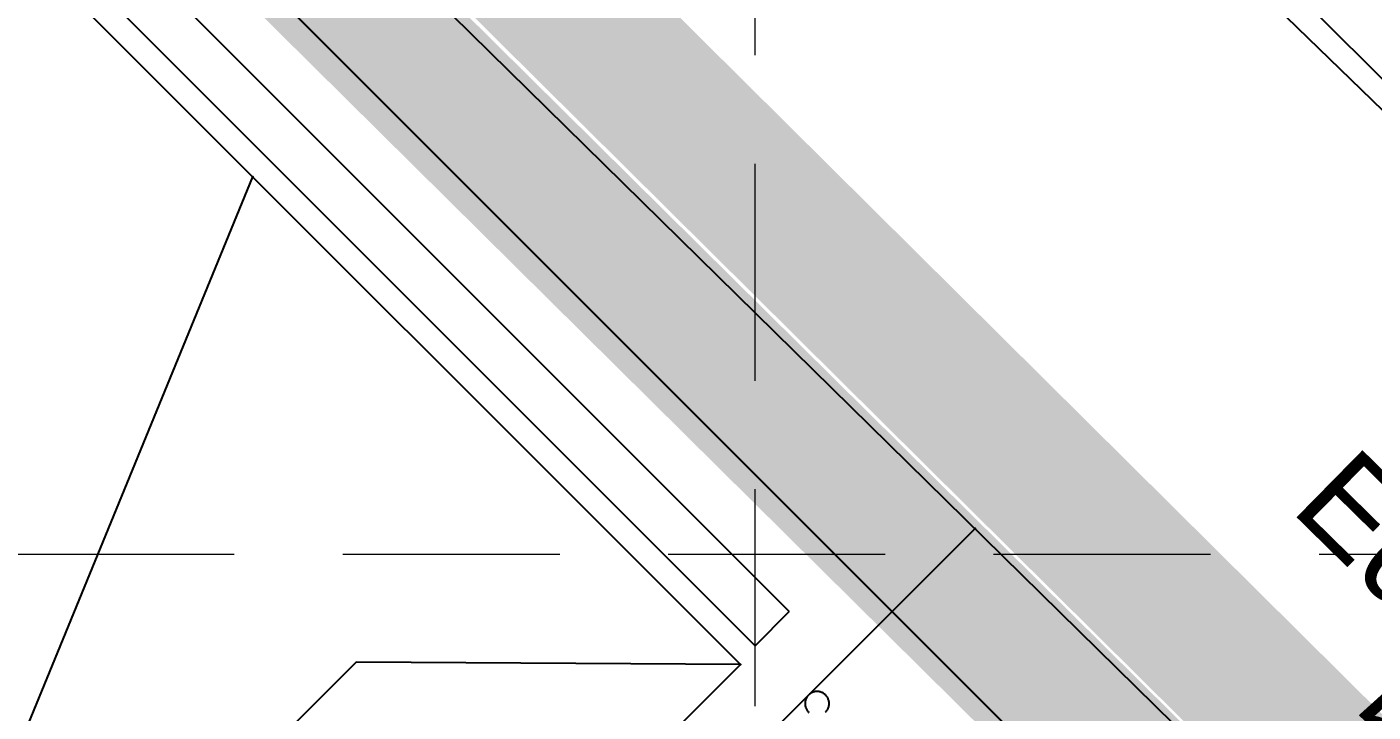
# Model space of a CAD drawing. Header units: inches. Extents: x 4833 to 5685, y 5436 to 5969.
# Drawn here: x 5355.14 to 5373.75, y 5713.55 to 5723.03 of the extents above; entities that cross this region are included whole.
import ezdxf
from ezdxf.enums import TextEntityAlignment as Align

# ---------------------------------------------------------------- set-up
doc = ezdxf.new("R2010")
doc.units = ezdxf.units.IN
doc.header["$LTSCALE"] = 20
doc.header["$MEASUREMENT"] = 0
for name, pattern in [('DASH', [1, 0.5, -0.5]), ('HIDDEN', [0.375, 0.25, -0.125]), ('LEADER_LINE', [2, 1, 1])]:
    doc.linetypes.add(name, pattern=pattern)
for name, color, linetype in [('1 LIMITS OF DISTURBANCE', 1, 'DASH'), ('20051228_SURVEY', 14, 'Continuous'), ('BOUNDARY', 14, 'Continuous'), ('GRID', 254, 'HIDDEN'), ('MOVE', 12, 'Continuous'), ('OTL_PARKING', 9, 'Continuous'), ('PROPOSED_GRADING', 14, 'Continuous'), ('SILT FENCE', 200, 'Continuous'), ('WALLS', 14, 'Continuous')]:
    doc.layers.add(name, color=color, linetype=linetype)
doc.styles.get("Standard").update_dxf_attribs({"font": 'ARIAL.TTF'})

msp = doc.modelspace()

# ---------------------------------------------------------------- linework, layer by layer
at = {"layer": '1 LIMITS OF DISTURBANCE', "const_width": 2, "flags": 128}
msp.add_lwpolyline([(5095.864, 5766.558), (5098.371, 5774.023), (5209.733, 5874.988), (5389.239, 5696.87), (5394.343, 5687.246), (5288.141, 5590.839), (5277.714, 5589.78), (5268.403, 5593.515)], close=True, dxfattribs=at)
at = {"layer": '20051228_SURVEY', "color": 7, "linetype": 'Continuous'}
for p, q in [((5357.685, 5737.631), (5387.24, 5708.879)), ((5385.054, 5699.583), (5352.052, 5731.997))]:
    msp.add_line(p, q, dxfattribs=at)
at = {"layer": 'BOUNDARY', "color": 7, "linetype": 'Continuous', "flags": 128}
msp.add_lwpolyline([(5209.218, 5872.826), (5385.995, 5696.049)], dxfattribs=at)
at = {"layer": 'GRID', "color": 252, "linetype": 'HIDDEN', "lineweight": 0, "ltscale": 0.6}
for p, q in [((5365.204, 5955.136), (5365.204, 5489.577)), ((4846.504, 5715.736), (5671.104, 5715.736))]:
    msp.add_line(p, q, dxfattribs=at)
at = {"layer": 'MOVE', "color": 7, "linetype": 'Continuous', "flags": 128}
for points in [[(5393.421, 5702.765), (5181.289, 5914.897)], [(5350.639, 5731.405), (5385.995, 5696.049)], [(5365.686, 5713.53), (5368.247, 5716.091)], [(5365.898, 5713.695), (5365.897, 5713.686)], [(5365.898, 5713.695), (5365.897, 5713.686)], [(5365.9, 5713.705), (5365.898, 5713.695)], [(5365.9, 5713.705), (5365.898, 5713.695)], [(5365.902, 5713.714), (5365.9, 5713.705)], [(5365.902, 5713.714), (5365.9, 5713.705)], [(5365.905, 5713.724), (5365.902, 5713.714)], [(5365.905, 5713.724), (5365.902, 5713.714)], [(5365.908, 5713.733), (5365.905, 5713.724)], [(5365.908, 5713.733), (5365.905, 5713.724)], [(5365.912, 5713.742), (5365.908, 5713.733)], [(5365.912, 5713.742), (5365.908, 5713.733)], [(5365.916, 5713.75), (5365.912, 5713.742)], [(5365.916, 5713.75), (5365.912, 5713.742)], [(5365.921, 5713.759), (5365.916, 5713.75)], [(5365.921, 5713.759), (5365.916, 5713.75)], [(5365.926, 5713.767), (5365.921, 5713.759)], [(5365.926, 5713.767), (5365.921, 5713.759)], [(5365.932, 5713.775), (5365.926, 5713.767)], [(5365.932, 5713.775), (5365.926, 5713.767)], [(5365.938, 5713.782), (5365.932, 5713.775)], [(5365.938, 5713.782), (5365.932, 5713.775)], [(5365.945, 5713.789), (5365.938, 5713.782)], [(5365.945, 5713.789), (5365.938, 5713.782)], [(5365.952, 5713.796), (5365.945, 5713.789)], [(5365.952, 5713.796), (5365.945, 5713.789)], [(5365.959, 5713.802), (5365.952, 5713.796)], [(5365.959, 5713.802), (5365.952, 5713.796)], [(5365.967, 5713.808), (5365.959, 5713.802)], [(5365.967, 5713.808), (5365.959, 5713.802)], [(5365.975, 5713.813), (5365.967, 5713.808)], [(5365.975, 5713.813), (5365.967, 5713.808)], [(5365.984, 5713.818), (5365.975, 5713.813)], [(5365.984, 5713.818), (5365.975, 5713.813)], [(5365.992, 5713.822), (5365.984, 5713.818)], [(5365.992, 5713.822), (5365.984, 5713.818)], [(5366.001, 5713.826), (5365.992, 5713.822)], [(5366.001, 5713.826), (5365.992, 5713.822)], [(5366.01, 5713.83), (5366.001, 5713.826)], [(5366.01, 5713.83), (5366.001, 5713.826)], [(5366.02, 5713.832), (5366.01, 5713.83)], [(5366.02, 5713.832), (5366.01, 5713.83)], [(5366.029, 5713.835), (5366.02, 5713.832)], [(5366.029, 5713.835), (5366.02, 5713.832)], [(5366.039, 5713.836), (5366.029, 5713.835)], [(5366.039, 5713.836), (5366.029, 5713.835)], [(5366.048, 5713.837), (5366.039, 5713.836)], [(5366.048, 5713.837), (5366.039, 5713.836)], [(5366.058, 5713.838), (5366.048, 5713.837)], [(5366.058, 5713.838), (5366.048, 5713.837)], [(5366.068, 5713.838), (5366.058, 5713.838)], [(5366.068, 5713.838), (5366.058, 5713.838)], [(5366.077, 5713.837), (5366.068, 5713.838)], [(5366.077, 5713.837), (5366.068, 5713.838)], [(5366.087, 5713.836), (5366.077, 5713.837)], [(5366.087, 5713.836), (5366.077, 5713.837)], [(5366.097, 5713.835), (5366.087, 5713.836)], [(5366.097, 5713.835), (5366.087, 5713.836)], [(5366.106, 5713.832), (5366.097, 5713.835)], [(5366.106, 5713.832), (5366.097, 5713.835)], [(5366.115, 5713.83), (5366.106, 5713.832)], [(5366.115, 5713.83), (5366.106, 5713.832)], [(5366.124, 5713.826), (5366.115, 5713.83)], [(5366.124, 5713.826), (5366.115, 5713.83)], [(5366.133, 5713.822), (5366.124, 5713.826)], [(5366.133, 5713.822), (5366.124, 5713.826)], [(5366.142, 5713.818), (5366.133, 5713.822)], [(5366.142, 5713.818), (5366.133, 5713.822)], [(5366.15, 5713.813), (5366.142, 5713.818)], [(5366.15, 5713.813), (5366.142, 5713.818)], [(5366.158, 5713.808), (5366.15, 5713.813)], [(5366.158, 5713.808), (5366.15, 5713.813)], [(5366.166, 5713.802), (5366.158, 5713.808)], [(5366.166, 5713.802), (5366.158, 5713.808)], [(5366.174, 5713.796), (5366.166, 5713.802)], [(5366.174, 5713.796), (5366.166, 5713.802)], [(5366.181, 5713.789), (5366.174, 5713.796)], [(5366.181, 5713.789), (5366.174, 5713.796)], [(5366.187, 5713.782), (5366.181, 5713.789)], [(5366.187, 5713.782), (5366.181, 5713.789)], [(5366.194, 5713.775), (5366.187, 5713.782)], [(5366.194, 5713.775), (5366.187, 5713.782)], [(5366.199, 5713.767), (5366.194, 5713.775)], [(5366.199, 5713.767), (5366.194, 5713.775)], [(5366.205, 5713.759), (5366.199, 5713.767)], [(5366.205, 5713.759), (5366.199, 5713.767)], [(5366.21, 5713.75), (5366.205, 5713.759)], [(5366.21, 5713.75), (5366.205, 5713.759)], [(5366.214, 5713.742), (5366.21, 5713.75)], [(5366.214, 5713.742), (5366.21, 5713.75)], [(5366.218, 5713.733), (5366.214, 5713.742)], [(5366.218, 5713.733), (5366.214, 5713.742)], [(5366.221, 5713.724), (5366.218, 5713.733)], [(5366.221, 5713.724), (5366.218, 5713.733)], [(5366.224, 5713.714), (5366.221, 5713.724)], [(5366.224, 5713.714), (5366.221, 5713.724)], [(5366.226, 5713.705), (5366.224, 5713.714)], [(5366.226, 5713.705), (5366.224, 5713.714)], [(5366.228, 5713.695), (5366.226, 5713.705)], [(5366.228, 5713.695), (5366.226, 5713.705)], [(5366.229, 5713.686), (5366.228, 5713.695)], [(5366.229, 5713.686), (5366.228, 5713.695)], [(5365.897, 5713.686), (5365.896, 5713.676)], [(5365.897, 5713.686), (5365.896, 5713.676)], [(5365.896, 5713.676), (5365.896, 5713.666)], [(5365.896, 5713.676), (5365.896, 5713.666)], [(5365.896, 5713.666), (5365.897, 5713.657)], [(5365.896, 5713.666), (5365.897, 5713.657)], [(5365.897, 5713.657), (5365.898, 5713.647)], [(5365.897, 5713.657), (5365.898, 5713.647)], [(5365.898, 5713.647), (5365.9, 5713.638)], [(5365.898, 5713.647), (5365.9, 5713.638)], [(5365.9, 5713.638), (5365.902, 5713.628)], [(5365.9, 5713.638), (5365.902, 5713.628)], [(5365.902, 5713.628), (5365.905, 5713.619)], [(5365.902, 5713.628), (5365.905, 5713.619)], [(5365.905, 5713.619), (5365.908, 5713.61)], [(5365.905, 5713.619), (5365.908, 5713.61)], [(5365.908, 5713.61), (5365.912, 5713.601)], [(5365.908, 5713.61), (5365.912, 5713.601)], [(5365.912, 5713.601), (5365.916, 5713.592)], [(5365.912, 5713.601), (5365.916, 5713.592)], [(5365.916, 5713.592), (5365.921, 5713.584)], [(5365.916, 5713.592), (5365.921, 5713.584)], [(5365.921, 5713.584), (5365.926, 5713.576)], [(5365.921, 5713.584), (5365.926, 5713.576)], [(5365.926, 5713.576), (5365.932, 5713.568)], [(5365.926, 5713.576), (5365.932, 5713.568)], [(5365.932, 5713.568), (5365.938, 5713.561)], [(5365.932, 5713.568), (5365.938, 5713.561)], [(5365.938, 5713.561), (5365.945, 5713.553)], [(5365.938, 5713.561), (5365.945, 5713.553)], [(5365.945, 5713.553), (5365.952, 5713.547)], [(5365.945, 5713.553), (5365.952, 5713.547)], [(5366.181, 5713.553), (5366.187, 5713.561)], [(5366.181, 5713.553), (5366.187, 5713.561)], [(5366.187, 5713.561), (5366.194, 5713.568)], [(5366.187, 5713.561), (5366.194, 5713.568)], [(5366.194, 5713.568), (5366.199, 5713.576)], [(5366.194, 5713.568), (5366.199, 5713.576)], [(5366.199, 5713.576), (5366.205, 5713.584)], [(5366.199, 5713.576), (5366.205, 5713.584)], [(5366.205, 5713.584), (5366.21, 5713.592)], [(5366.205, 5713.584), (5366.21, 5713.592)], [(5366.21, 5713.592), (5366.214, 5713.601)], [(5366.21, 5713.592), (5366.214, 5713.601)], [(5366.214, 5713.601), (5366.218, 5713.61)], [(5366.214, 5713.601), (5366.218, 5713.61)], [(5366.218, 5713.61), (5366.221, 5713.619)], [(5366.218, 5713.61), (5366.221, 5713.619)], [(5366.221, 5713.619), (5366.224, 5713.628)], [(5366.221, 5713.619), (5366.224, 5713.628)], [(5366.224, 5713.628), (5366.226, 5713.638)], [(5366.224, 5713.628), (5366.226, 5713.638)], [(5366.226, 5713.638), (5366.228, 5713.647)], [(5366.226, 5713.638), (5366.228, 5713.647)], [(5366.228, 5713.647), (5366.229, 5713.657)], [(5366.228, 5713.647), (5366.229, 5713.657)], [(5366.229, 5713.676), (5366.229, 5713.686)], [(5366.229, 5713.676), (5366.229, 5713.686)], [(5366.229, 5713.666), (5366.229, 5713.676)], [(5366.229, 5713.666), (5366.229, 5713.676)], [(5366.229, 5713.657), (5366.229, 5713.666)], [(5366.229, 5713.657), (5366.229, 5713.666)]]:
    msp.add_lwpolyline(points, dxfattribs=at)
at = {"layer": 'OTL_PARKING', "color": 7, "linetype": 'Continuous'}
for p, q in [((5365.003, 5714.212), (5341.644, 5737.572)), ((5355.433, 5703.277), (5368.247, 5716.091)), ((5354.397, 5703.606), (5365.003, 5714.212))]:
    msp.add_line(p, q, dxfattribs=at)
for p in [(5368.247, 5716.091), (5365.003, 5714.212)]:
    msp.add_point(p, dxfattribs=at)
at = {"layer": 'PROPOSED_GRADING', "color": 35, "linetype": 'Continuous'}
msp.add_line((5350.239, 5701.4), (5358.261, 5720.955), dxfattribs=at)
at = {"layer": 'PROPOSED_GRADING', "color": 7, "linetype": 'LEADER_LINE', "flags": 128}
msp.add_lwpolyline([(5365.003, 5714.212), (5359.689, 5714.244), (5358.31, 5712.865)], dxfattribs=at)
at = {"layer": 'PROPOSED_GRADING', "color": 7, "linetype": 'Continuous'}
for p in [(5358.261, 5720.955), (5365.003, 5714.212)]:
    msp.add_point(p, dxfattribs=at)
at = {"layer": 'SILT FENCE', "const_width": 2, "flags": 128}
msp.add_lwpolyline([(5380.655, 5677.025), (5391.369, 5687.451), (5384.793, 5698.444), (5208.773, 5872.743)], dxfattribs=at)
at = {"layer": 'WALLS', "color": 7, "linetype": 'Continuous', "flags": 128}
for points in [[(5339.086, 5741.534), (5365.677, 5714.943)], [(5338.615, 5741.062), (5365.206, 5714.471), (5365.677, 5714.943)]]:
    msp.add_lwpolyline(points, dxfattribs=at)

# ---------------------------------------------------------------- texts
at = {"layer": 'PROPOSED_GRADING', "color": 35, "linetype": 'Continuous'}
for s, p in [('Edge of Alley', (5376.404, 5712.603)), ('533.61', (5375.037, 5711.212))]:
    msp.add_text(s, height=1.3, rotation=315.5151, dxfattribs=at).set_placement(p, align=Align.CENTER)

doc.saveas('drawing.dxf')
